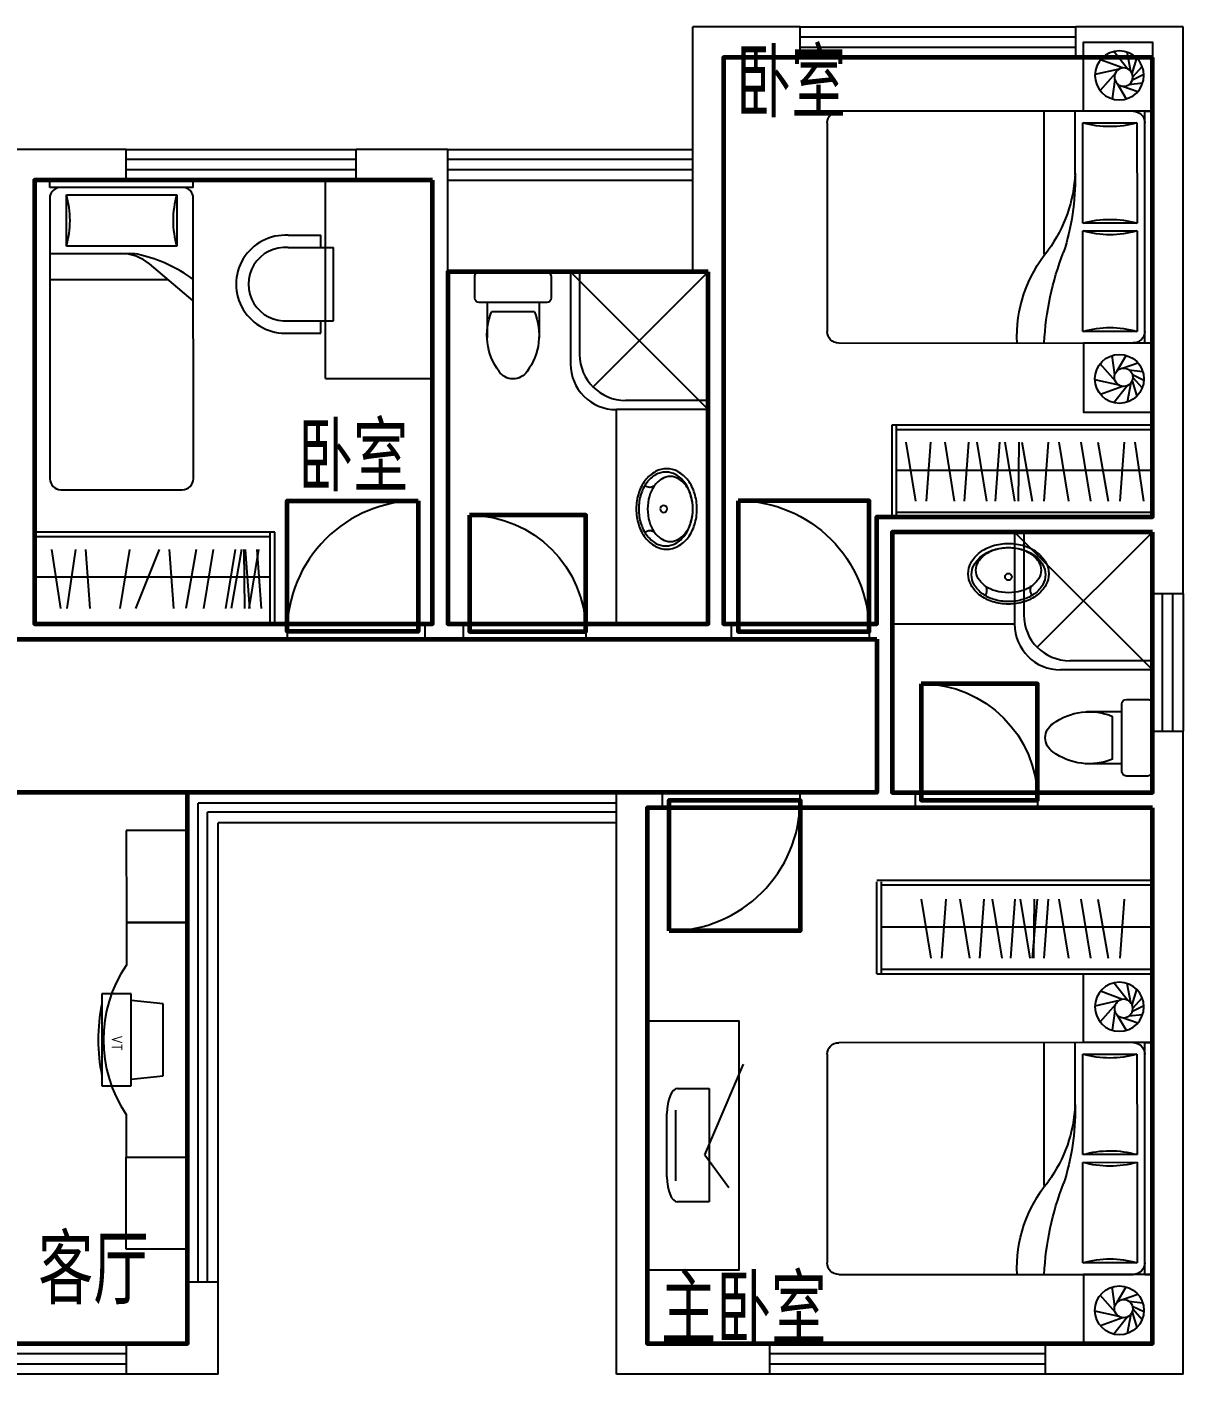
# Model space of a CAD drawing. Extents: x -451437 to -417637, y -598794 to -566694.
# Drawn here: x -425186 to -417637, y -585694 to -576894 of the extents above; entities that cross this region are included whole.
import ezdxf
from ezdxf.enums import TextEntityAlignment as Align

# ---------------------------------------------------------------- set-up
doc = ezdxf.new("R2010")
doc.units = 0
doc.header["$LTSCALE"] = 1000
doc.header["$MEASUREMENT"] = 0
doc.layers.get('0').update_dxf_attribs({"linetype": 'CONTINUOUS'})
for name, color, linetype in [('F', 8, 'CONTINUOUS'), ('LV', 4, 'CONTINUOUS'), ('LVTRY', 8, 'CONTINUOUS'), ('PUB_TEXT', 7, 'CONTINUOUS'), ('WALL', 2, 'CONTINUOUS'), ('WINDOW', 3, 'CONTINUOUS'), ('WINDOW_TEXT', 7, 'CONTINUOUS')]:
    doc.layers.add(name, color=color, linetype=linetype)
for name, color, linetype, lineweight in [('GT_卧室', 1, 'CONTINUOUS', 60), ('GT_卫生间', 5, 'CONTINUOUS', 60), ('GT_客厅', 2, 'CONTINUOUS', 60), ('GT_过道', 30, 'CONTINUOUS', 60), ('GT_门', 245, 'CONTINUOUS', 60)]:
    doc.layers.add(name, color=color, linetype=linetype, lineweight=lineweight)
doc.styles.add('DIM_FONT', font='ROMAND.shx', dxfattribs={"width": 0.7})
doc.styles.add('HZTXT1', font='romand.shx', dxfattribs={"width": 0.6, "bigfont": 'hztxt.shx'})
doc.styles.add('SIMPLEX', font='SIMPLEX.SHX')
doc.styles.get("Standard").update_dxf_attribs({"font": 'GBENOR', "bigfont": 'GBCBIG'})

# ---------------------------------------------------------------- blocks, each defined once
blk = doc.blocks.new('_WBLK')
for p, q in [((-0.5, 0.5), (0.5, 0.5)), ((0.5, 0.1667), (-0.5, 0.1667)), ((0.5, -0.1667), (-0.5, -0.1667)), ((-0.5, -0.5), (0.5, -0.5))]:
    blk.add_line(p, q)
at = {"layer": 'WINDOW_TEXT', "style": 'SIMPLEX', "flags": 9}
blk.add_attdef('A', text='', height=1, dxfattribs=at).set_placement((0, 1.5), align=Align.MIDDLE)
blk = doc.blocks.new('_DBLK')
blk.add_line((-0.45, 0), (-0.45, -0.95))
blk.add_arc((-0.45, 0), 0.95, 270, 0)
at = {"layer": 'WINDOW_TEXT', "style": 'SIMPLEX', "flags": 9}
blk.add_attdef('A', text='', height=1, dxfattribs=at).set_placement((0, 1.5), align=Align.MIDDLE)
blk = doc.blocks.new('A$C5DBE159F')
at = {"layer": 'F'}
for p, q in [((0.8, 2133.4), (1.1, 2733.4)), ((1.1, 2733.4), (401.1, 2733.2)), ((401.1, 2733.2), (400.8, 2133.2)), ((0.8, 2133.4), (0.2, 599.7)), ((400.8, 2133.2), (0.8, 2133.4)), ((400.8, 2133.2), (0.8, 2133.4)), ((400.7, 1853.2), (400.8, 2133.2)), ((400.2, 599.5), (400.3, 880)), ((0.2, 600.2), (0, 0.2)), ((400.2, 600), (0.2, 600.2)), ((0.2, 599.7), (400.2, 599.5)), ((400, 0), (400.2, 600)), ((0, 0.2), (400, 0))]:
    blk.add_line(p, q, dxfattribs=at)
blk.add_arc((-314.3, 1366.9), 864.8, 325.73319, 34.22251, dxfattribs=at)
blk = doc.blocks.new('A$C7C9A6AE1')
for p, q in [((600, -23.9), (0, -23.9)), ((0, -23.9), (0, -216)), ((600, -216), (600, -23.9)), ((0, -216), (600, -216)), ((43.8, -216), (65.8, -423.9)), ((534.2, -423.9), (556.2, -216)), ((65.8, -423.9), (534.2, -423.9))]:
    blk.add_line(p, q)
blk.add_arc((300, -1159.3, 0), 1159.3, 78.34314, 101.65686)
at = {"extrusion": (-7.168e-13, -1.109e-13, -1)}
blk.add_text('TV', height=70, rotation=180, dxfattribs=at).set_placement((-227.9, -88.2))
blk = doc.blocks.new('M_C4')
for p, q in [((100, 250), (350, 250)), ((363.3, 168.9), (84, 168.9)), ((0, -150), (0, 150)), ((450, 150), (450, -150)), ((450, -150), (0, -150)), ((187.5, -106.9), (56.8, -335.7)), ((187.5, -106.9), (546.7, -474.6))]:
    blk.add_line(p, q)
for centre, start, end in [((100, 150), 90, 180), ((350, 150), 0, 90)]:
    blk.add_arc(centre, 100, start, end)
at = {"flags": 9}
for tag in ['XSIZE', 'YSIZE']:
    blk.add_attdef(tag, (0, 0), '', height=0.5, dxfattribs=at)
at = {"width": 0.8, "flags": 9}
for tag in ['YSIZE', 'XSIZE', 'XSIZE', 'YSIZE']:
    blk.add_attdef(tag, (225, -150), '', height=0.5, dxfattribs=at)
blk = doc.blocks.new('M_C3')
for p, q in [((-319.4, 295.9), (-319.4, 83.9)), ((-239.2, 295.9), (-239.2, 0)), ((239.2, 295.9), (239.2, 0)), ((319.4, 295.9), (319.4, 83.9)), ((-319.4, 83.9), (-239.2, 83.9)), ((-239.2, 0), (239.2, 0)), ((239.2, 83.9), (319.4, 83.9))]:
    blk.add_line(p, q)
for radius, start, end in [(320, 356.44944, 183.55056), (240, 355.26356, 184.73644)]:
    blk.add_arc((0, 315.7), radius, start, end)
at = {"width": 0.8, "flags": 9}
for tag in ['YSIZE', 'XSIZE', 'XSIZE', 'YSIZE']:
    blk.add_attdef(tag, (0, 0), '', height=0.5, dxfattribs=at)
blk = doc.blocks.new('A$C3C014548')
at = {"layer": 'F', "linetype": 'Continuous'}
for p, q in [((0, 937.4), (0.1, 0)), ((48.1, 937.4), (0, 937.4)), ((48.1, 937.4), (48.2, 0)), ((1951, 937.6), (120.2, 937.4)), ((789.8, 937.1), (548.6, 650.6)), ((96.2, 829.2), (432.6, 829.3)), ((96.3, 108.2), (96.2, 829.2)), ((432.6, 829.3), (432.7, 108.2)), ((2023.2, 72.4), (2023.1, 865.5)), ((649.1, 0.1), (649, 769.2)), ((480.8, 0.1), (480.8, 522)), ((432.7, 108.2), (96.3, 108.2)), ((48.2, 0), (0.1, 0)), ((120.3, 0), (1951.1, 0.3))]:
    blk.add_line(p, q, dxfattribs=at)
for centre, radius, start, end in [((120.2, 865.3), 72.1, 90.00793, 180.00793), ((1440.1, 362.4), 978.1, 143.9877, 166.61513), ((1951, 865.5), 72.1, 0.00793, 90.00793), ((264.3, 1406.1), 600.9, 253.74772, 286.26813), ((769.2, 464.8), 288.4, 139.902, 180.00793), ((769.2, 522), 288.4, 166.61513, 180.00793), ((264.6, -468.6), 600.9, 73.74772, 106.26813), ((120.3, 72.1), 72.1, 180.00793, 270.00793), ((1951.1, 72.4), 72.1, 270.00793, 0.00793)]:
    blk.add_arc(centre, radius, start, end, dxfattribs=at)
blk = doc.blocks.new('A$C2D9E6C10')
at = {"layer": 'F', "linetype": 'Continuous', "xscale": -1, "rotation": 270}
blk.add_blockref('A$C3C014548', (0, 0), dxfattribs=at)
blk = doc.blocks.new('A$C654F21E2')
at = {"layer": 'WINDOW', "linetype": 'Continuous', "rotation": 180}
blk.add_blockref('A$C2D9E6C10', (937.6, 2023.2), dxfattribs=at)
blk = doc.blocks.new('_E0YYN')
at = {"layer": 'LVTRY'}
for p, q in [((-200, 220), (-200, -220)), ((-30, 250), (-170, 250)), ((0, -220), (0, 220)), ((-200.4, 169.7), (-430.4, 169.7)), ((-260.4, 139.7), (-260.4, -139.7)), ((-200.4, -169.7), (-430.4, -169.7)), ((-170, -250), (-30, -250))]:
    blk.add_line(p, q, dxfattribs=at)
for centre, radius, start, end in [((-170, 220), 30, 90, 180), ((-30, 220), 30, 0, 90), ((-589.6, 0), 109.8, 123.45086, 236.54914), ((-412.8, -227.4), 397.5, 67.45048, 126.63814), ((-412.8, 227.4), 397.5, 233.36186, 292.54952), ((-170, -220), 30, 180, 270), ((-30, -220), 30, 270, 0)]:
    blk.add_arc(centre, radius, start, end, dxfattribs=at)
at = {"style": 'DIM_FONT', "width": 0.8, "flags": 9}
for tag in ['YSIZE', 'XSIZE']:
    blk.add_attdef(tag, (0, 0), '', height=0.5, dxfattribs=at)
blk = doc.blocks.new('A$C5C05667C')
at = {"layer": 'LVTRY'}
for p, q in [((900, 900), (0, 0)), ((0, 900), (752.1, 147.9)), ((840, 900), (840, 360)), ((900, 900), (900, 300)), ((0, 60), (540, 60)), ((0, 0), (600, 0))]:
    blk.add_line(p, q, dxfattribs=at)
for centre, end in [((540, 360), 360), ((600, 300), 0)]:
    blk.add_arc(centre, 300, 270, end, dxfattribs=at)
blk = doc.blocks.new('A$C2EE22F3D')
at = {"layer": 'LVTRY', "linetype": 'Continuous'}
blk.add_blockref('A$C5C05667C', (0, 0), dxfattribs=at)
blk = doc.blocks.new('A$C14555FE0')
at = {"layer": 'LV'}
for points in [[(198.1, -263.1, -0.126406), (125.4, -244.4, -0.106014), (58, -186.1, -0.085975), (15.8, -103.7, -0.075721), (0, 0, -0.075721), (15.8, 103.7, -0.085975), (58, 186.1, -0.106014), (125.4, 244.4, -0.126406), (198.1, 263.1, -0.126406), (270.9, 244.4, -0.106014), (338.2, 186, -0.085975), (380.4, 103.7, -0.075721), (396.2, 0, -0.075721), (380.4, -103.7, -0.085975), (338.2, -186.1, -0.106014), (270.8, -244.4, -0.126406)], [(192.6, -241.5, -0.129641), (128.2, -224.5, -0.106413), (67.9, -170.7, -0.084485), (30.3, -95.4, -0.07361), (16.2, 0, -0.07361), (30.3, 95.4, -0.084485), (67.9, 170.7, -0.106413), (128.2, 224.4, -0.129641), (192.6, 241.4, -0.129641), (257.1, 224.4, -0.106413), (317.4, 170.7, -0.084485), (354.9, 95.4, -0.07361), (369.1, 0, -0.07361), (354.9, -95.4, -0.084485), (317.4, -170.7, -0.106413), (257.1, -224.5, -0.129641)], [(221.5, -212.6, -0.135325), (168.1, -197.8, -0.106906), (117.2, -150.3, -0.081883), (85.9, -84.3, -0.070104), (74, 0, -0.070104), (85.9, 84.3, -0.081883), (117.2, 150.3, -0.106906), (168.1, 197.8, -0.135325), (221.5, 212.5, -0.135325), (275, 197.8, -0.106906), (325.9, 150.3, -0.081883), (357.2, 84.3, -0.070104), (369.1, 0, -0.070104), (357.2, -84.3, -0.081883), (325.9, -150.3, -0.106906), (274.9, -197.8, -0.135325)]]:
    blk.add_lwpolyline(points, format="xyb", close=True, dxfattribs=at)
blk.add_circle((178.2, 0), 22.5, dxfattribs=at)
for centre, radius, start, end in [((88.9, 181.9), 41.4, 220.30805, 318.31419), ((89.3, -183), 41.8, 42.23139, 139.13524)]:
    blk.add_arc(centre, radius, start, end, dxfattribs=at)
blk = doc.blocks.new('M_C5')
for p, q in [((-70.8, 21.3), (-105.6, 120.2)), ((-60.2, 62.7), (-49.6, 152.1)), ((-28.1, 85.6), (7.4, 159.8)), ((-9, 88), (58.7, 149.2)), ((12.2, 83.3), (111.9, 114.4)), ((-54, -14.1), (-153.6, 45)), ((25.5, 75.4), (152, 50)), ((42.3, 52.6), (156.1, -35.1)), ((48.3, 20.6), (102.1, -123.2)), ((-26.4, -30), (-153, -46.9)), ((14.5, -26.2), (-99.1, -125.6)), ((40.5, -2.3), (5.1, -160))]:
    blk.add_line(p, q)
for centre, radius in [((0, 0), 160), ((-11.2, 28), 60)]:
    blk.add_circle(centre, radius)
at = {"width": 0.8, "flags": 9}
for tag in ['XSIZE', 'YSIZE']:
    blk.add_attdef(tag, (0, 0), '', height=0.5, dxfattribs=at)
blk = doc.blocks.new('A$C19441411')
at = {"layer": 'F'}
for p, q in [((0, 451.2), (0.4, 1965.4)), ((50.9, 1965.4), (0.4, 1965.4)), ((50.5, 451.2), (50.9, 1965.4)), ((126.6, 1965.4), (2048.9, 1964.8)), ((505.1, 1548.9), (505.2, 1965.3)), ((706.8, 1031.5), (707.1, 1965.2)), ((101.4, 1889.7), (101.2, 1233.5)), ((454.7, 1889.6), (101.4, 1889.7)), ((454.5, 1233.4), (454.7, 1889.6)), ((2124.6, 1889.1), (2124.2, 526.3)), ((101.2, 1233.5), (454.5, 1233.4)), ((101.2, 1183.1), (101, 526.9)), ((454.5, 1183), (101.2, 1183.1)), ((454.3, 526.8), (454.5, 1183)), ((50.5, 451.2), (0, 451.2)), ((101, 526.9), (454.3, 526.8)), ((2048.5, 450.6), (126.2, 451.2))]:
    blk.add_line(p, q, dxfattribs=at)
for points in [[(0.4, 1965.4), (450.4, 1965.3), (450.6, 2415.3), (0.6, 2415.4)], [(0.4, 450), (450.4, 450.1), (450.6, 0.1), (0.6, 0)]]:
    blk.add_lwpolyline(points, close=True, dxfattribs=at)
for centre, radius, start, end in [((126.6, 1889.7), 75.7, 89.98348, 179.98348), ((2048.9, 1889.1), 75.7, 359.98348, 89.98348), ((278.2, 2495.3), 630.9, 253.72327, 286.24368), ((2088.7, 1527.9), 1583.7, 179.24164, 197.78684), ((1431.9, 1602.3), 927.8, 182.52326, 216.02379), ((277.7, 627.8), 630.9, 73.72327, 106.24368), ((278, 1788.7), 630.9, 253.72327, 286.24368), ((-6.3, 489.1), 891.8, 357.55074, 39.52956), ((-1148.6, 366.8), 1857.1, 2.59949, 21.39042), ((277.5, -78.8), 630.9, 73.72327, 106.24368), ((126.2, 526.9), 75.7, 179.98348, 269.98348), ((2048.5, 526.3), 75.7, 269.98348, 359.98348)]:
    blk.add_arc(centre, radius, start, end, dxfattribs=at)
at = {"layer": 'F', "extrusion": (0, 0, -1), "xscale": -1, "zscale": -1, "rotation": 270.016524208679}
blk.add_blockref('M_C5', (-216.4, 2199.3), dxfattribs=at)
at = {"layer": 'F', "extrusion": (0, 0, -1), "zscale": -1, "rotation": 269.983475791321}
blk.add_blockref('M_C5', (-216.4, 216.2), dxfattribs=at)
blk = doc.blocks.new('A$C3FB71EF3')
at = {"layer": 'F'}
for p, q in [((1700, 600), (0, 600)), ((1670, 570), (0, 570)), ((1670, 0), (1670, 600)), ((1700, 0), (1700, 600)), ((115.3, 487.7), (59.1, 101.9)), ((210.1, 101.9), (181.5, 487.7)), ((355.6, 487.7), (289.1, 101.9)), ((467.6, 487.7), (404.7, 101.9)), ((610.6, 487.7), (547.7, 101.9)), ((706.3, 101.9), (677.7, 487.7)), ((851.8, 487.7), (785.2, 101.9)), ((874.5, 101.9), (869.5, 487.7)), ((963.8, 487.7), (900.9, 101.9)), ((1024.7, 101.9), (996.1, 487.7)), ((1146.5, 487.7), (1083.6, 101.9)), ((1227.9, 101.9), (1199.3, 487.7)), ((1356.5, 487.7), (1293.6, 101.9)), ((1475.2, 101.9), (1446.6, 487.7)), ((1610.6, 487.7), (1547.7, 101.9)), ((1670, 305.4), (0, 305.4)), ((1670, 30), (0, 30)), ((1700, 0), (0, 0))]:
    blk.add_line(p, q, dxfattribs=at)

msp = doc.modelspace()

# ---------------------------------------------------------------- linework, layer by layer
at = {"layer": 'F'}
for p, q in [((-423236.9, -579189.7), (-423236.8, -577893.7)), ((-423236.9, -579189.7), (-422536.9, -579189.7)), ((-423567.1, -580193.9), (-425136.9, -580193.9)), ((-423597.1, -580793.9), (-423597.1, -580193.9)), ((-423567.1, -580793.9), (-423567.1, -580193.9)), ((-423597.1, -580223.9), (-425136.9, -580223.9)), ((-424963.6, -580692), (-425024.2, -580306.3)), ((-424868.2, -580306.3), (-424924.4, -580692)), ((-424773.4, -580692), (-424802, -580306.3)), ((-424515.9, -580306.3), (-424578.8, -580692)), ((-424321.5, -580306.3), (-424477.7, -580692)), ((-424226.8, -580692), (-424255.4, -580306.3)), ((-424081.3, -580306.3), (-424147.8, -580692)), ((-423969.3, -580306.3), (-424032.2, -580692)), ((-423826.3, -580306.3), (-423889.2, -580692)), ((-423785.1, -580306.3), (-423851.6, -580692)), ((-423762.4, -580692), (-423767.4, -580306.3)), ((-423730.6, -580692), (-423759.2, -580306.3)), ((-423673.1, -580306.3), (-423736, -580692)), ((-423654.2, -580692), (-423682.8, -580306.3)), ((-423597.1, -580488.5), (-425136.9, -580488.5)), ((-419636.9, -582467.7), (-417836.9, -582467.7)), ((-419636.9, -583078.5), (-419636.9, -582478.5)), ((-419606.9, -583078.5), (-419606.9, -582478.5)), ((-419606.9, -582497.7), (-417836.9, -582497.7)), ((-419347.4, -582590.8), (-419284.5, -582976.6)), ((-419212.1, -582976.6), (-419183.5, -582590.8)), ((-419093.4, -582590.8), (-419030.5, -582976.6)), ((-418964.8, -582976.6), (-418936.2, -582590.8)), ((-418883.3, -582590.8), (-418820.5, -582976.6)), ((-418761.6, -582976.6), (-418733, -582590.8)), ((-418700.6, -582590.8), (-418637.7, -582976.6)), ((-418588.6, -582590.8), (-418622.1, -582976.6)), ((-418611.4, -582976.6), (-418606.3, -582590.8)), ((-418543.1, -582976.6), (-418514.5, -582590.8)), ((-418447.4, -582590.8), (-418384.5, -582976.6)), ((-418304.5, -582590.8), (-418241.6, -582976.6)), ((-418192.4, -582590.8), (-418125.9, -582976.6)), ((-418047, -582976.6), (-418018.4, -582590.8)), ((-419606.9, -582773.1), (-417836.9, -582773.1)), ((-419636.9, -583078.5), (-417836.9, -583078.5)), ((-419606.9, -583048.5), (-417836.9, -583048.5))]:
    msp.add_line(p, q, dxfattribs=at)
at = {"layer": 'F', "linetype": 'Continuous'}
msp.add_lwpolyline([(-421136.9, -583387.4), (-420536.9, -583387.4), (-420536.9, -585014.3), (-421136.9, -585014.3)], close=True, dxfattribs=at)
at = {"layer": 'GT_卧室'}
for points in [[(-417836.9, -577093.7), (-420636.9, -577093.7), (-420636.9, -580793.9), (-419636.9, -580793.9), (-419636.9, -580093.9), (-417836.9, -580093.9), (-417836.9, -577093.7)], [(-422536.9, -577893.7), (-425136.9, -577893.7), (-425136.9, -580793.9), (-422536.9, -580793.9), (-422536.9, -577893.7)], [(-417836.9, -581993.9), (-421136.9, -581993.9), (-421136.9, -585493.9), (-417836.9, -585494.9), (-417836.9, -581993.9)]]:
    msp.add_lwpolyline(points, dxfattribs=at)
at = {"layer": 'GT_卫生间'}
for points in [[(-420736.9, -578493.7), (-422436.9, -578493.7), (-422436.9, -580793.9), (-420736.9, -580793.9), (-420736.9, -578493.7)], [(-417836.9, -580193.9), (-419536.9, -580193.9), (-419536.9, -581893.9), (-417836.9, -581893.9), (-417836.9, -580193.9)]]:
    msp.add_lwpolyline(points, dxfattribs=at)
at = {"layer": 'GT_客厅'}
msp.add_lwpolyline([(-424136.9, -581893.9), (-427536.9, -581893.9), (-427536.9, -585493.9), (-424136.9, -585493.9), (-424136.9, -581893.9)], dxfattribs=at)
at = {"layer": 'GT_过道'}
msp.add_lwpolyline([(-419636.9, -580893.9), (-419636.9, -581893.9), (-428636.9, -581893.9), (-428636.9, -580893.9), (-419636.9, -580893.9)], dxfattribs=at)
at = {"layer": 'GT_门'}
for points in [[(-422631.9, -579988.9), (-422631.9, -580843.9), (-423486.9, -580843.9), (-423486.9, -579988.9), (-422631.9, -579988.9)], [(-420541.9, -579988.9), (-420541.9, -580843.9), (-419686.9, -580843.9), (-419686.9, -579988.9), (-420541.9, -579988.9)], [(-422296.9, -580083.9), (-422296.9, -580843.9), (-421536.9, -580843.9), (-421536.9, -580083.9), (-422296.9, -580083.9)], [(-419346.9, -581183.9), (-419346.9, -581943.9), (-418586.9, -581943.9), (-418586.9, -581183.9), (-419346.9, -581183.9)], [(-420991.9, -582798.9), (-420991.9, -581943.9), (-420136.9, -581943.9), (-420136.9, -582798.9), (-420991.9, -582798.9)]]:
    msp.add_lwpolyline(points, dxfattribs=at)
at = {"layer": 'LVTRY', "linetype": 'Continuous'}
for p, q in [((-421336.9, -580793.9), (-421336.9, -579393.7)), ((-419536.9, -580793.9), (-418736.9, -580793.9))]:
    msp.add_line(p, q, dxfattribs=at)
at = {"layer": 'WALL'}
for p, q in [((-420836.9, -578493.7), (-420836.9, -576893.7)), ((-420136.9, -576893.7), (-420836.9, -576893.7)), ((-420136.9, -577093.7), (-420136.9, -576893.7)), ((-417636.9, -576893.7), (-418336.9, -576893.7)), ((-418336.9, -577093.7), (-418336.9, -576893.7)), ((-417636.9, -580593.9), (-417636.9, -576893.7)), ((-420636.9, -580793.9), (-420636.9, -577093.7)), ((-420136.9, -577093.7), (-420636.9, -577093.7)), ((-417836.9, -577093.7), (-418336.9, -577093.7)), ((-417836.9, -580093.9), (-417836.9, -577093.7)), ((-424536.9, -577893.7), (-424536.9, -577693.7)), ((-423036.9, -577893.7), (-423036.9, -577693.7)), ((-422436.9, -580793.9), (-422436.9, -577693.7)), ((-425136.9, -580793.9), (-425136.9, -577893.7)), ((-422536.9, -580793.9), (-422536.9, -577893.7)), ((-420736.9, -580793.9), (-420736.9, -578493.7)), ((-417836.9, -580093.9), (-419636.9, -580093.9)), ((-419636.9, -580793.9), (-419636.9, -580093.9)), ((-419536.9, -581893.9), (-419536.9, -580193.9)), ((-417836.9, -580193.9), (-419536.9, -580193.9)), ((-417836.9, -580593.9), (-417836.9, -580193.9)), ((-417836.9, -580593.9), (-417636.9, -580593.9)), ((-423486.9, -580793.9), (-425136.9, -580793.9)), ((-423486.9, -580793.9), (-423486.9, -580893.9)), ((-422586.9, -580793.9), (-422586.9, -580893.9)), ((-422536.9, -580793.9), (-422586.9, -580793.9)), ((-422336.9, -580793.9), (-422436.9, -580793.9)), ((-422336.9, -580793.9), (-422336.9, -580893.9)), ((-420736.9, -580793.9), (-421536.9, -580793.9)), ((-421536.9, -580793.9), (-421536.9, -580893.9)), ((-420586.9, -580793.9), (-420636.9, -580793.9)), ((-420586.9, -580793.9), (-420586.9, -580893.9)), ((-419636.9, -580793.9), (-419686.9, -580793.9)), ((-419686.9, -580793.9), (-419686.9, -580893.9)), ((-423486.9, -580893.9), (-425336.9, -580893.9)), ((-422336.9, -580893.9), (-422586.9, -580893.9)), ((-420586.9, -580893.9), (-421536.9, -580893.9)), ((-419636.9, -580893.9), (-419686.9, -580893.9)), ((-419636.9, -581893.9), (-419636.9, -580893.9)), ((-417836.9, -581893.9), (-417836.9, -581493.9)), ((-417836.9, -581493.9), (-417636.9, -581493.9)), ((-417636.9, -585693.9), (-417636.9, -581493.9)), ((-421336.9, -585693.9), (-421336.9, -581893.9)), ((-421036.9, -581893.9), (-421336.9, -581893.9)), ((-421036.9, -581993.9), (-421036.9, -581893.9)), ((-419636.9, -581893.9), (-420136.9, -581893.9)), ((-420136.9, -581993.9), (-420136.9, -581893.9)), ((-419386.9, -581893.9), (-419536.9, -581893.9)), ((-419386.9, -581893.9), (-419386.9, -581993.9)), ((-417836.9, -581893.9), (-418586.9, -581893.9)), ((-418586.9, -581893.9), (-418586.9, -581993.9)), ((-421136.9, -585493.9), (-421136.9, -581993.9)), ((-421036.9, -581993.9), (-421136.9, -581993.9)), ((-419386.9, -581993.9), (-420136.9, -581993.9)), ((-417836.9, -581993.9), (-418586.9, -581993.9)), ((-417836.9, -585493.9), (-417836.9, -581993.9)), ((-424136.9, -585493.9), (-424136.9, -585093.9)), ((-423936.9, -585093.9), (-424136.9, -585093.9)), ((-423936.9, -585693.9), (-423936.9, -585093.9)), ((-424136.9, -585493.9), (-424536.9, -585493.9)), ((-424536.9, -585493.9), (-424536.9, -585693.9)), ((-420336.9, -585493.9), (-421136.9, -585493.9)), ((-420336.9, -585493.9), (-420336.9, -585693.9)), ((-417836.9, -585493.9), (-418536.9, -585493.9)), ((-418536.9, -585493.9), (-418536.9, -585693.9)), ((-423936.9, -585693.9), (-424536.9, -585693.9)), ((-420336.9, -585693.9), (-421336.9, -585693.9)), ((-417636.9, -585693.9), (-418536.9, -585693.9))]:
    msp.add_line(p, q, dxfattribs=at)
at = {"layer": 'WALL', "linetype": 'Continuous'}
for p, q in [((-424536.9, -577693.7), (-425336.9, -577693.7)), ((-422436.9, -577693.7), (-423036.9, -577693.7)), ((-425136.9, -577893.7), (-424536.9, -577893.7)), ((-423036.9, -577893.7), (-422536.9, -577893.7)), ((-420836.9, -578493.7), (-420736.9, -578493.7))]:
    msp.add_line(p, q, dxfattribs=at)
at = {"layer": 'WINDOW'}
for p, q in [((-422436.9, -577693.7), (-420836.9, -577693.7)), ((-420836.9, -577760.4), (-422436.9, -577760.4)), ((-420836.9, -577827), (-422436.9, -577827)), ((-422436.9, -577893.7), (-420836.9, -577893.7)), ((-422436.9, -578493.7), (-420836.9, -578493.7)), ((-421336.9, -581893.9), (-424136.9, -581893.9)), ((-424136.9, -585093.9), (-424136.9, -581893.9)), ((-421336.9, -581963.9), (-424066.9, -581963.9)), ((-424066.9, -585093.9), (-424066.9, -581963.9)), ((-421336.9, -582023.9), (-424006.9, -582023.9)), ((-424006.9, -585093.9), (-424006.9, -582023.9)), ((-421336.9, -582093.9), (-423936.9, -582093.9)), ((-423936.9, -585093.9), (-423936.9, -582093.9))]:
    msp.add_line(p, q, dxfattribs=at)

# ---------------------------------------------------------------- block references
at = {"layer": 'F', "linetype": 'Continuous', "xscale": -1}
for name, p in [('A$C19441411', (-417836.3, -579409.4)), ('A$C654F21E2', (-424099.2, -579916.9)), ('A$C3FB71EF3', (-417836.9, -580093.9)), ('A$C19441411', (-417836.3, -585493.9))]:
    msp.add_blockref(name, p, dxfattribs=at)
at = {"layer": 'F', "rotation": 90}
msp.add_blockref('M_C3', (-423183.7, -578574.3), dxfattribs=at)
at = {"layer": 'F', "linetype": 'Continuous', "extrusion": (0, 0, -1), "xscale": -1, "zscale": -1}
for name, p, rotation in [('A$C5DBE159F', (424136.9, -582143.9), 179.9778512501048), ('A$C7C9A6AE1', (424720.5, -583810.6), 269.9813691779465)]:
    msp.add_blockref(name, p, dxfattribs=dict(at, rotation=rotation))
at = {"layer": 'F', "linetype": 'Continuous', "xscale": 1.648349999974014, "yscale": 0.6906099999905564, "rotation": 90}
msp.add_blockref('M_C4', (-420834.3, -584569.8), dxfattribs=at)
at = {"layer": 'LVTRY', "xscale": -1}
for p, rotation in [((-422011.9, -578493.7), 270), ((-417836.9, -581537.1), 180.000000003335)]:
    msp.add_blockref('_E0YYN', p, dxfattribs=dict(at, rotation=rotation))
at = {"layer": 'LVTRY', "linetype": 'Continuous', "xscale": -1, "rotation": 180.0000000066701}
msp.add_blockref('A$C14555FE0', (-421207, -580042.7), dxfattribs=at)
at = {"layer": 'LVTRY', "linetype": 'Continuous', "rotation": 90}
msp.add_blockref('A$C14555FE0', (-418776.7, -580664.1), dxfattribs=at)
at = {"layer": 'WALL', "linetype": 'Continuous', "rotation": 270}
for p in [(-421636.9, -578493.7), (-418736.9, -580193.9)]:
    msp.add_blockref('A$C2EE22F3D', p, dxfattribs=at)
at = {"layer": 'WINDOW'}
for p, xscale, yscale, zscale in [((-419236.9, -576993.7), 1800, 200, 1800), ((-423786.9, -577793.7), 1500, 200.0000000002911, 1500)]:
    msp.add_blockref('_WBLK', p, dxfattribs=dict(at, xscale=xscale, yscale=yscale, zscale=zscale))
for name, p, xscale, yscale, zscale, rotation in [('_DBLK', (-423036.9, -580843.9), 900, 900, 900, 180), ('_DBLK', (-420136.9, -580843.9), -900, 900, 900, 180), ('_DBLK', (-421936.9, -580843.9), -800, 800, 800, 180), ('_WBLK', (-417736.9, -581043.9), 900, 200, 900, 270), ('_DBLK', (-418986.9, -581943.9), -800, 800, 800, 180), ('_DBLK', (-420586.9, -581943.9), -900, -900, 900, 180), ('_WBLK', (-425886.9, -585593.9), 2700, 200, 2700, 180), ('_WBLK', (-419436.9, -585593.9), 1800, 200, 1800, 180)]:
    msp.add_blockref(name, p, dxfattribs=dict(at, xscale=xscale, yscale=yscale, zscale=zscale, rotation=rotation))

# ---------------------------------------------------------------- texts
at = {"layer": 'PUB_TEXT', "color": 3, "style": 'HZTXT1', "width": 0.8}
for s, p in [('卧室', (-420556.5, -577488.1)), ('卧室', (-423415.9, -579930.6)), ('客厅', (-425112.6, -585239.1)), ('主卧室', (-421045.9, -585498.5))]:
    msp.add_text(s, height=450, dxfattribs=at).set_placement(p)

doc.saveas('drawing.dxf')
